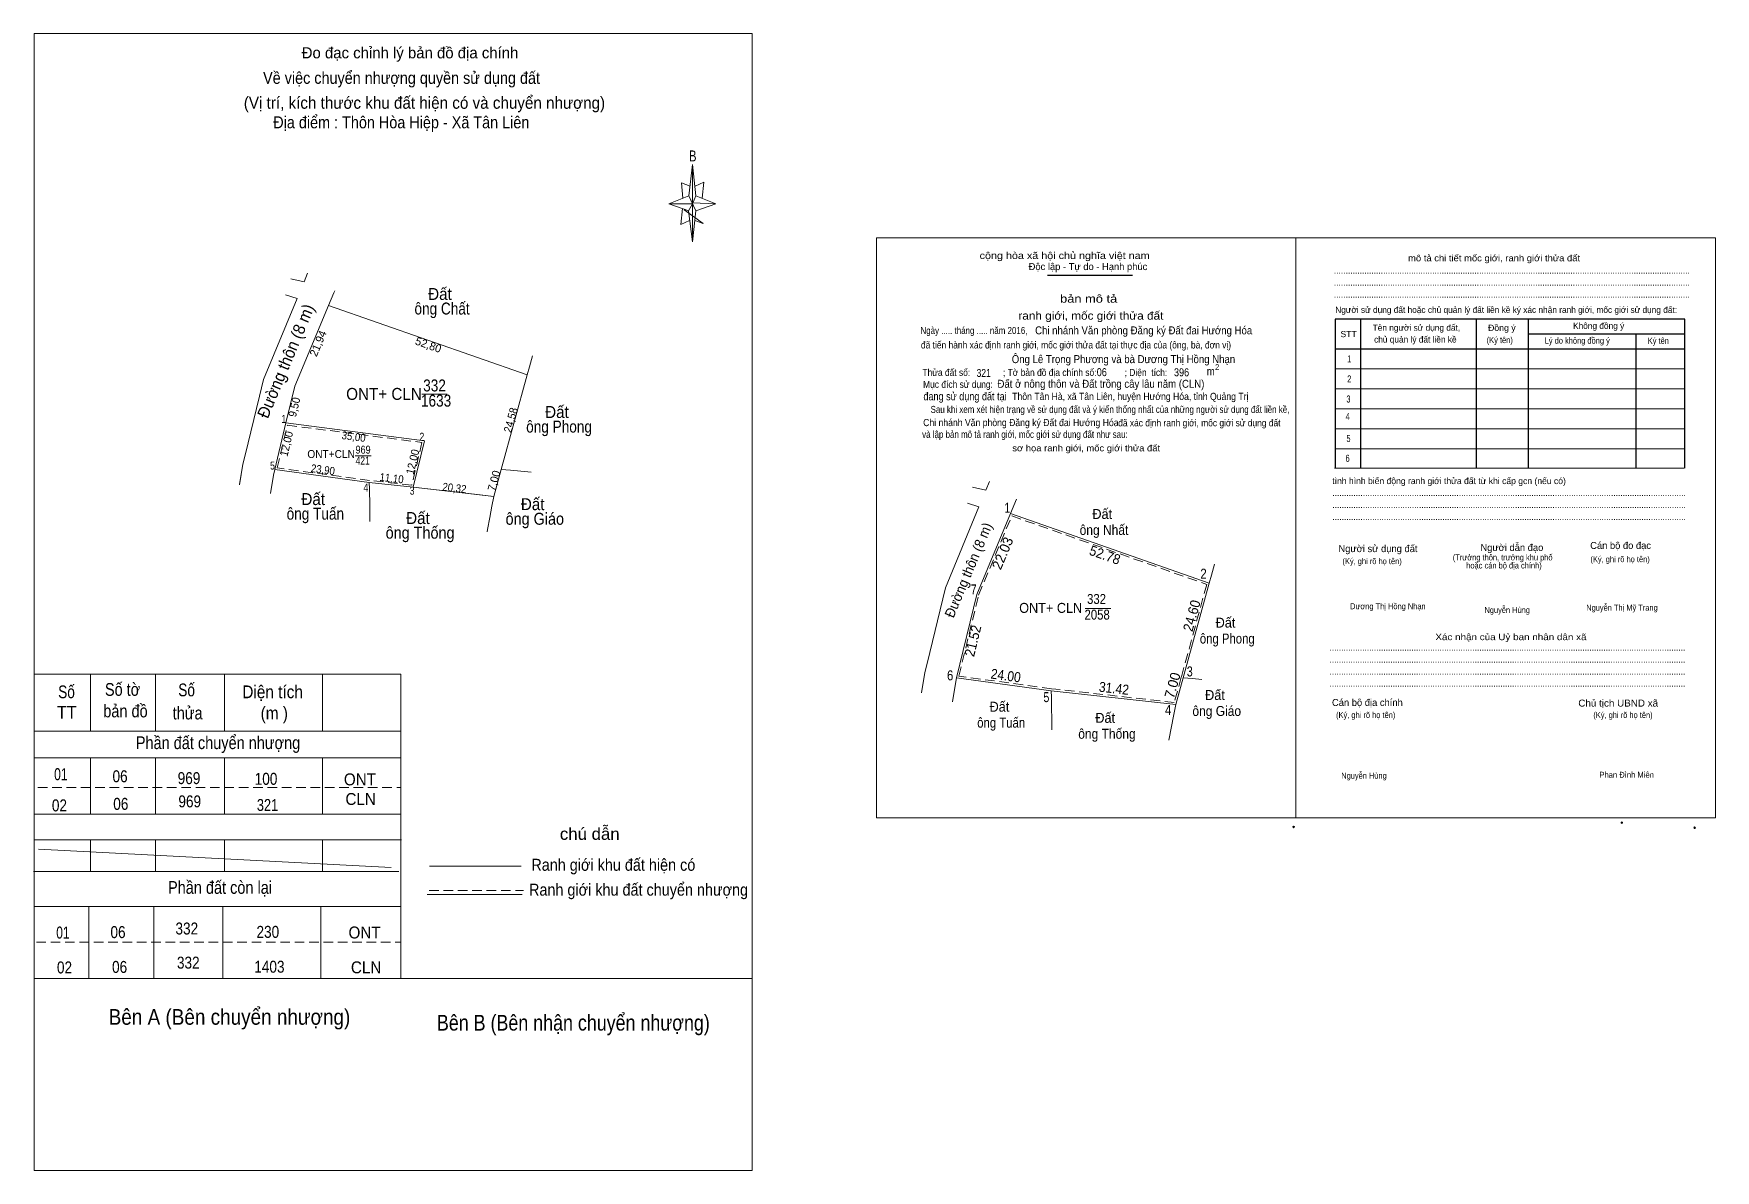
# Model space of a CAD drawing. Header units: metres. Extents: x 548567 to 549894, y 1838258 to 1838573.
# Drawn here: x 548567.2 to 548988.9, y 1838287.5 to 1838572.6 of the extents above; entities that cross this region are included whole.
import ezdxf
from ezdxf.enums import TextEntityAlignment as Align

# ---------------------------------------------------------------- set-up
doc = ezdxf.new("R2010")
doc.units = ezdxf.units.M
doc.header["$LTSCALE"] = 0.8
doc.header["$PDMODE"] = 32
doc.header["$PDSIZE"] = 0.4
doc.linetypes.add('DOTTED', pattern=[1.5, 0.3, -1.2])
doc.linetypes.add('MEDIUM_DASHED', pattern=[4.5, 3, -1.5])
for name, color, linetype, lineweight in [('1', 7, 'DOTTED', 13), ('12', 7, 'Continuous', 13), ('15', 7, 'Continuous', 13), ('17', 7, 'Continuous', 13), ('28', 7, 'Continuous', 13), ('63', 7, 'Continuous', 13), ('7', 7, 'Continuous', 13)]:
    doc.layers.add(name, color=color, linetype=linetype, lineweight=lineweight)
for name, color, linetype in [('20', 7, 'Continuous'), ('25', 7, 'Continuous'), ('6', 7, 'Continuous')]:
    doc.layers.add(name, color=color, linetype=linetype)

msp = doc.modelspace()

# ---------------------------------------------------------------- linework, layer by layer
at = {"layer": '1', "linetype": 'Continuous'}
msp.add_lwpolyline([(548641.12, 1838504.44), (548690.96, 1838487.02), (548684.43, 1838463.32), (548682.57, 1838456.57), (548662.38, 1838458.83), (548665.15, 1838470.51), (548630.44, 1838474.97), (548632.64, 1838484.21)], close=True, dxfattribs=at)
at = {"layer": '1', "linetype": 'MEDIUM_DASHED'}
msp.add_lwpolyline([(548630.82, 1838474.42), (548664.54, 1838470.08), (548662, 1838459.38), (548651.41, 1838460.56), (548628.28, 1838463.71)], close=True, dxfattribs=at)
at = {"layer": '12'}
msp.add_line((548567.33, 1838287.52), (548747.33, 1838287.52), dxfattribs=at)
at = {"layer": '15'}
for p, q in [((548630.44, 1838474.97), (548665.15, 1838470.51)), ((548662.38, 1838458.83), (548665.15, 1838470.51)), ((548647.79, 1838466.73), (548651.8, 1838466.73)), ((548568.36, 1838368.05), (548656.84, 1838363.49))]:
    msp.add_line(p, q, dxfattribs=at)
at = {"layer": '17'}
for p, q in [((548567.33, 1838287.52), (548567.33, 1838572.62)), ((548731.45, 1838531.96), (548732.37, 1838539.76)), ((548731.77, 1838534.36), (548729.65, 1838535.16)), ((548733.25, 1838531.96), (548738.25, 1838529.96)), ((548731.45, 1838528.16), (548726.45, 1838529.96)), ((548730.29, 1838528.4), (548735.05, 1838524.96)), ((548733.25, 1838528.16), (548732.37, 1838520.36)), ((548729.45, 1838524.76), (548731.65, 1838525.76)), ((548735.05, 1838524.96), (548732.97, 1838525.76)), ((548659.21, 1838411.94), (548567.49, 1838412)), ((548581.41, 1838411.94), (548581.41, 1838397.66)), ((548597.69, 1838411.94), (548597.69, 1838397.66)), ((548615.01, 1838411.94), (548615.01, 1838397.66)), ((548639.61, 1838411.94), (548639.61, 1838397.66)), ((548659.21, 1838411.94), (548659.21, 1838335.62)), ((548567.33, 1838397.66), (548659.21, 1838397.66)), ((548567.33, 1838390.98), (548659.21, 1838390.98)), ((548581.41, 1838390.98), (548581.41, 1838376.82)), ((548597.69, 1838390.98), (548597.69, 1838376.82)), ((548615.01, 1838390.98), (548615.01, 1838376.82)), ((548639.61, 1838390.98), (548639.61, 1838376.82)), ((548567.49, 1838376.82), (548659.09, 1838376.82)), ((548567.33, 1838370.46), (548659.41, 1838370.46)), ((548581.41, 1838370.46), (548581.41, 1838362.48)), ((548597.69, 1838370.46), (548597.69, 1838362.48)), ((548615.01, 1838370.46), (548615.01, 1838362.48)), ((548639.61, 1838370.46), (548639.61, 1838362.48)), ((548567.17, 1838362.48), (548658.77, 1838362.48)), ((548666.41, 1838363.82), (548689.41, 1838363.82)), ((548567.33, 1838353.72), (548659.21, 1838353.72)), ((548581.01, 1838353.72), (548581.01, 1838335.62)), ((548597.29, 1838353.72), (548597.29, 1838335.62)), ((548614.61, 1838353.72), (548614.61, 1838335.62)), ((548639.21, 1838353.72), (548639.21, 1838335.62)), ((548665.89, 1838356.74), (548689.69, 1838356.74)), ((548567.33, 1838335.62), (548747.33, 1838335.62))]:
    msp.add_line(p, q, dxfattribs=at)
at = {"layer": '17', "linetype": 'MEDIUM_DASHED'}
for p, q in [((548568.21, 1838383.54), (548659.33, 1838383.54)), ((548666.37, 1838357.74), (548689.97, 1838357.74)), ((548567.85, 1838344.76), (548659.21, 1838344.76))]:
    msp.add_line(p, q, dxfattribs=at)
at = {"layer": '17'}
for points in [[(548567.33, 1838572.62), (548747.33, 1838572.62), (548747.33, 1838287.52)], [(548733.05, 1838534.36), (548735.25, 1838535.36), (548734.85, 1838531.36)], [(548732.37, 1838529.96), (548731.45, 1838531.96), (548726.45, 1838529.96)], [(548732.37, 1838529.96), (548733.25, 1838528.16), (548738.25, 1838529.96)]]:
    msp.add_lwpolyline(points, dxfattribs=at)
for points in [[(548732.37, 1838539.76), (548733.25, 1838531.96), (548732.37, 1838529.96)], [(548732.37, 1838529.96), (548726.45, 1838529.96), (548731.45, 1838531.96), (548733.25, 1838528.16), (548738.25, 1838529.96), (548732.37, 1838530.16)], [(548732.37, 1838529.96), (548732.37, 1838520.36), (548731.37, 1838528.16)]]:
    msp.add_lwpolyline(points, close=True, dxfattribs=at)
at = {"layer": '28'}
msp.add_point((548965.43, 1838374.72), dxfattribs=at)
at = {"layer": '63'}
for p, q in [((548729.65, 1838535.16), (548729.97, 1838531.36)), ((548729.85, 1838528.76), (548729.45, 1838524.76)), ((548631.63, 1838511.15), (548634.98, 1838510.4)), ((548631.63, 1838511.15), (548634.98, 1838510.4)), ((548624.82, 1838485.89), (548633.22, 1838506.17)), ((548624.82, 1838485.89), (548633.22, 1838506.17)), ((548624.82, 1838485.89), (548633.22, 1838506.17)), ((548633.22, 1838506.17), (548630.32, 1838507.09)), ((548633.22, 1838506.17), (548630.32, 1838507.09)), ((548633.22, 1838506.17), (548630.32, 1838507.09)), ((548641.12, 1838504.44), (548642.46, 1838507.65)), ((548642.46, 1838507.65), (548642.66, 1838508.12)), ((548632.64, 1838484.21), (548641.12, 1838504.44)), ((548641.12, 1838504.44), (548690.96, 1838487.02)), ((548623.8, 1838481.69), (548624.82, 1838485.89)), ((548630.44, 1838474.97), (548632.64, 1838484.21)), ((548684.43, 1838463.32), (548690.96, 1838487.02)), ((548620.21, 1838466.88), (548623.8, 1838481.69)), ((548664.5, 1838482.21), (548670.89, 1838482.21)), ((548627.67, 1838463.29), (548630.44, 1838474.97)), ((548627.67, 1838463.29), (548651.35, 1838460.06)), ((548684.43, 1838463.32), (548682.57, 1838456.57)), ((548684.43, 1838463.32), (548686.75, 1838463.1)), ((548686.75, 1838463.1), (548691.9, 1838462.61)), ((548662.38, 1838458.83), (548651.35, 1838460.07)), ((548651.35, 1838460.06), (548651.38, 1838458.46)), ((548802.64, 1838458.91), (548805.99, 1838458.16)), ((548802.64, 1838458.91), (548805.99, 1838458.16)), ((548651.38, 1838458.46), (548651.45, 1838454.17)), ((548682.1, 1838454.13), (548682.57, 1838456.57)), ((548682.1, 1838454.13), (548682.57, 1838456.57)), ((548682.1, 1838454.13), (548682.57, 1838456.57)), ((548682.1, 1838454.13), (548682.57, 1838456.57)), ((548682.1, 1838454.13), (548682.57, 1838456.57)), ((548682.1, 1838454.13), (548682.57, 1838456.57)), ((548682.1, 1838454.13), (548682.57, 1838456.57)), ((548682.1, 1838454.13), (548682.57, 1838456.57)), ((548682.1, 1838454.13), (548682.57, 1838456.57)), ((548682.1, 1838454.13), (548682.57, 1838456.57)), ((548682.1, 1838454.13), (548682.57, 1838456.57)), ((548682.1, 1838454.13), (548682.57, 1838456.57)), ((548804.23, 1838453.93), (548801.33, 1838454.85)), ((548804.23, 1838453.93), (548801.33, 1838454.85)), ((548804.23, 1838453.93), (548801.33, 1838454.85)), ((548812.17, 1838452.29), (548813.67, 1838455.88)), ((548651.45, 1838454.17), (548651.49, 1838451.38)), ((548651.49, 1838451.38), (548651.51, 1838450.22)), ((548681.55, 1838451.25), (548682.1, 1838454.13)), ((548681.55, 1838451.25), (548682.1, 1838454.13)), ((548681.55, 1838451.25), (548682.1, 1838454.13)), ((548681.55, 1838451.25), (548682.1, 1838454.13)), ((548681.55, 1838451.25), (548682.1, 1838454.13)), ((548681.55, 1838451.25), (548682.1, 1838454.13)), ((548681.55, 1838451.25), (548682.1, 1838454.13)), ((548681.55, 1838451.25), (548682.1, 1838454.13)), ((548681.55, 1838451.25), (548682.1, 1838454.13)), ((548681.55, 1838451.25), (548682.1, 1838454.13)), ((548681.55, 1838451.25), (548682.1, 1838454.13)), ((548681.55, 1838451.25), (548682.1, 1838454.13)), ((548795.83, 1838433.65), (548804.23, 1838453.93)), ((548795.83, 1838433.65), (548804.23, 1838453.93)), ((548795.83, 1838433.65), (548804.23, 1838453.93)), ((548812.17, 1838452.29), (548861.97, 1838434.8)), ((548853.58, 1838404.33), (548861.97, 1838434.8)), ((548798.58, 1838411.06), (548803.65, 1838431.97)), ((548798.58, 1838411.06), (548803.65, 1838431.97)), ((548830.88, 1838428.41), (548837.27, 1838428.41)), ((548798.58, 1838411.06), (548822.36, 1838407.82)), ((548855.44, 1838411.08), (548857.76, 1838410.86)), ((548857.76, 1838410.86), (548860.09, 1838410.64)), ((548853.58, 1838404.33), (548822.36, 1838407.83)), ((548822.36, 1838407.82), (548822.39, 1838406.22)), ((548822.39, 1838406.22), (548822.52, 1838397.98))]:
    msp.add_line(p, q, dxfattribs=at)
for points in [[(548631.63, 1838511.15), (548634.98, 1838510.4), (548635.86, 1838512.51)], [(548692.28, 1838491.83), (548691.51, 1838489.03), (548690.96, 1838487.04)], [(548620.21, 1838466.88), (548623.8, 1838481.69), (548624.82, 1838485.89)], [(548620.21, 1838466.88), (548623.8, 1838481.69), (548624.82, 1838485.89)], [(548618.8, 1838459.5), (548619.67, 1838464.65), (548620.21, 1838466.88)], [(548618.8, 1838459.49), (548619.67, 1838464.65), (548620.21, 1838466.88)], [(548618.8, 1838459.49), (548619.67, 1838464.65), (548620.21, 1838466.88)], [(548626.54, 1838457.3), (548627.32, 1838461.85), (548627.67, 1838463.29)], [(548682.57, 1838456.57), (548677.74, 1838457.11), (548662.38, 1838458.83)], [(548802.64, 1838458.91), (548805.99, 1838458.16), (548806.87, 1838460.27)], [(548680.87, 1838447.67), (548680.98, 1838448.23), (548681.55, 1838451.25)], [(548680.87, 1838447.67), (548680.98, 1838448.23), (548681.55, 1838451.25)], [(548680.87, 1838447.67), (548680.98, 1838448.23), (548681.55, 1838451.25)], [(548680.87, 1838447.67), (548680.98, 1838448.23), (548681.55, 1838451.25)], [(548680.87, 1838447.67), (548680.98, 1838448.23), (548681.55, 1838451.25)], [(548680.87, 1838447.67), (548680.98, 1838448.23), (548681.55, 1838451.25)], [(548680.87, 1838447.67), (548680.98, 1838448.23), (548681.55, 1838451.25)], [(548680.87, 1838447.67), (548680.98, 1838448.23), (548681.55, 1838451.25)], [(548680.87, 1838447.67), (548680.98, 1838448.23), (548681.55, 1838451.25)], [(548680.87, 1838447.67), (548680.98, 1838448.23), (548681.55, 1838451.25)], [(548680.87, 1838447.67), (548680.98, 1838448.23), (548681.55, 1838451.25)], [(548680.87, 1838447.67), (548680.98, 1838448.23), (548681.55, 1838451.25)], [(548798.58, 1838411.06), (548803.65, 1838431.97), (548812.17, 1838452.29)], [(548863.29, 1838439.59), (548862.52, 1838436.79), (548861.97, 1838434.8)], [(548789.81, 1838407.26), (548790.68, 1838412.41), (548791.22, 1838414.64), (548795.83, 1838433.65)], [(548789.81, 1838407.25), (548790.68, 1838412.41), (548791.22, 1838414.64), (548795.83, 1838433.65)], [(548789.81, 1838407.25), (548790.68, 1838412.41), (548791.22, 1838414.64), (548795.83, 1838433.65)], [(548797.55, 1838405.06), (548798.33, 1838409.61), (548798.58, 1838411.06)], [(548853.58, 1838404.33), (548854.61, 1838408.05), (548855.44, 1838411.08)], [(548851.88, 1838395.43), (548853.11, 1838401.89), (548853.58, 1838404.33)], [(548851.88, 1838395.43), (548853.11, 1838401.89), (548853.58, 1838404.33)], [(548851.88, 1838395.43), (548853.11, 1838401.89), (548853.58, 1838404.33)], [(548851.88, 1838395.43), (548853.11, 1838401.89), (548853.58, 1838404.33)], [(548851.88, 1838395.43), (548853.11, 1838401.89), (548853.58, 1838404.33)], [(548851.88, 1838395.43), (548853.11, 1838401.89), (548853.58, 1838404.33)], [(548851.88, 1838395.43), (548853.11, 1838401.89), (548853.58, 1838404.33)], [(548851.88, 1838395.43), (548853.11, 1838401.89), (548853.58, 1838404.33)], [(548851.88, 1838395.43), (548853.11, 1838401.89), (548853.58, 1838404.33)], [(548851.88, 1838395.43), (548853.11, 1838401.89), (548853.58, 1838404.33)], [(548851.88, 1838395.43), (548853.11, 1838401.89), (548853.58, 1838404.33)], [(548851.88, 1838395.43), (548853.11, 1838401.89), (548853.58, 1838404.33)]]:
    msp.add_lwpolyline(points, dxfattribs=at)
at = {"layer": '63', "linetype": 'MEDIUM_DASHED'}
msp.add_lwpolyline([(548812.45, 1838451.66), (548861.36, 1838434.48), (548854.96, 1838411.21), (548853.21, 1838404.87), (548822.42, 1838408.33), (548799.2, 1838411.48), (548804.13, 1838431.81)], close=True, dxfattribs=at)
at = {"layer": '7', "lineweight": 25}
for p, q in [((548821.45, 1838512.07), (548842.72, 1838512.07)), ((548899.87, 1838500.97), (548899.87, 1838463.61)), ((548928.89, 1838500.82), (548928.89, 1838463.61)), ((548941.98, 1838500.82), (548941.98, 1838463.61)), ((548941.98, 1838497.36), (548981.21, 1838497.36)), ((548968.92, 1838497.36), (548968.92, 1838463.61)), ((548893.57, 1838493.55), (548981.21, 1838493.55))]:
    msp.add_line(p, q, dxfattribs=at)
at = {"layer": '7'}
for p, q in [((548893.57, 1838488.53), (548981.21, 1838488.53)), ((548893.57, 1838483.51), (548981.21, 1838483.51)), ((548893.57, 1838478.5), (548981.21, 1838478.5)), ((548893.57, 1838473.48), (548981.21, 1838473.48)), ((548893.57, 1838468.46), (548981.21, 1838468.46)), ((548893.42, 1838463.61), (548981.06, 1838463.61))]:
    msp.add_line(p, q, dxfattribs=at)
for points in [[(548778.51, 1838521.39), (548883.7, 1838521.39), (548883.7, 1838375.9), (548778.51, 1838375.9)], [(548883.7, 1838521.39), (548988.89, 1838521.39), (548988.89, 1838375.9), (548883.7, 1838375.9)], [(548883.7, 1838521.39), (548988.89, 1838521.39), (548988.89, 1838375.9), (548883.7, 1838375.9)]]:
    msp.add_lwpolyline(points, close=True, dxfattribs=at)
at = {"layer": '7', "lineweight": 25}
msp.add_lwpolyline([(548981.21, 1838463.61), (548981.21, 1838500.97), (548893.57, 1838500.97), (548893.57, 1838463.61)], dxfattribs=at)
at = {"layer": '7'}
for p in [(548883.13, 1838373.65), (548983.69, 1838373.44)]:
    msp.add_point(p, dxfattribs=at)

# ---------------------------------------------------------------- texts
at = {"layer": '1'}
for s, width, p in [('ONT+CLN', 0.95, (548641.77, 1838466.18)), ('969', 0.85, (548649.78, 1838467.27)), ('421', 0.8, (548649.685, 1838464.53))]:
    msp.add_text(s, height=2, dxfattribs=dict(at, width=width)).set_placement(p, align=Align.CENTER)
at = {"layer": '17'}
msp.add_text('Đo đạc chỉnh lý bản đồ địa chính', height=2.8, dxfattribs=at).set_placement((548661.555, 1838566.42), align=Align.CENTER)
for s, height, width, p in [('Về việc chuyển nhượng quyền sử dụng đất', 3, 0.9, (548659.425, 1838560.02)), ('B', 2.756, 0.75, (548732.47, 1838540.56)), ('Số', 3.2, 0.8, (548575.415, 1838405.94)), ('Số tờ', 3.2, 0.85, (548589.475, 1838406.54)), ('TT', 3.2, 0.95, (548575.475, 1838400.82)), ('bản đồ', 3.2, 0.85, (548590.195, 1838401.14)), ('thửa', 3.2, 0.85, (548605.795, 1838400.62)), ('(m )', 3.2, 0.9, (548627.52, 1838400.62)), ('Phần đất chuyển nhượng', 3.2, 0.85, (548613.405, 1838393.18)), ('01', 3, 0.75, (548573.99, 1838385.38)), ('06', 3, 0.85, (548588.85, 1838384.86)), ('969', 3, 0.85, (548606.135, 1838384.4)), ('100', 3, 0.85, (548625.45, 1838384.22)), ('ONT', 3, 0.95, (548648.995, 1838384.08)), ('02', 3, 0.85, (548573.64, 1838377.56)), ('06', 3, 0.85, (548589.03, 1838377.94)), ('969', 3, 0.85, (548606.315, 1838378.57)), ('321', 3, 0.8, (548625.82, 1838377.66)), ('CLN', 3, 0.95, (548649.18, 1838379.16)), ('chú dẫn', 3, 1.05, (548706.625, 1838370.42)), ('Ranh giới khu đất hiện có ', 3, 0.9, (548713.04, 1838362.66)), ('Phần đất còn lại', 3.2, 0.85, (548613.91, 1838356.88)), ('Ranh giới khu đất chuyển nhượng', 3, 0.9, (548718.86, 1838356.42)), ('332', 3, 0.85, (548605.58, 1838346.68)), ('01', 3, 0.75, (548574.51, 1838345.66)), ('06', 3, 0.85, (548588.33, 1838345.78)), ('230', 3, 0.85, (548625.9, 1838345.84)), ('ONT', 3, 0.95, (548650.155, 1838345.68)), ('332', 3, 0.85, (548605.95, 1838338.12)), ('02', 3, 0.85, (548574.91, 1838336.92)), ('06', 3, 0.85, (548588.73, 1838337.04)), ('1403', 3, 0.85, (548626.29, 1838337.1)), ('CLN', 3, 0.95, (548650.55, 1838336.94)), ('Bên A (Bên chuyển nhượng)', 3.94, 0.9, (548616.285, 1838324.04)), ('Bên B (Bên nhận chuyển nhượng)', 3.94, 0.85, (548702.515, 1838322.58))]:
    msp.add_text(s, height=height, dxfattribs=dict(at, width=width)).set_placement(p, align=Align.CENTER)
for s, height, width, p in [('(Vị trí, kích thước khu đất hiện có và chuyển nhượng)', 3, 0.95, (548619.87, 1838553.78)), ('Dương Thị Hồng Nhạn', 1.5, 0.9, (548897.29, 1838428.26)), ('Nguyễn Thị Mỹ Trang', 1.5, 0.9, (548956.51, 1838427.89)), ('Nguyễn Hùng', 1.5, 0.9, (548930.99, 1838427.32)), ('Nguyễn Hùng', 1.5, 0.9, (548895.08, 1838385.76)), ('Phan Đình Miên', 1.5, 0.95, (548959.81, 1838385.98))]:
    msp.add_text(s, height=height, dxfattribs=dict(at, width=width)).set_placement(p)
at = {"layer": '20', "width": 0.9}
msp.add_text('Địa điểm : Thôn Hòa Hiệp - Xã Tân Liên', height=3, dxfattribs=at).set_placement((548659.37, 1838548.88), align=Align.CENTER)
at = {"layer": '25', "width": 0.9}
for s, height, p in [('Chi nhánh Văn phòng Đăng ký Đất đai Hướng Hóa', 2, (548818.3, 1838497.2)), ('Đất ở nông thôn và Đất trồng cây lâu năm (CLN)', 2, (548808.87, 1838483.8)), ('Chi nhánh Văn phòng Đăng ký Đất đai Hướng Hóa', 1.8, (548790.23, 1838474.18))]:
    msp.add_text(s, height=height, dxfattribs=at).set_placement(p)
at = {"layer": '6', "width": 0.9}
msp.add_text('Ông Lê Trọng Phương và bà Dương Thị Hồng Nhạn', height=2, dxfattribs=at).set_placement((548812.45, 1838489.98))
at = {"layer": '63'}
for s, height, width, p in [('ông Chất', 3, 0.85, (548669.59, 1838502.17)), ('Đất ', 3, 0.95, (548669.59, 1838505.83)), ('332', 3, 0.85, (548667.7, 1838482.88)), ('ONT+ CLN', 3, 0.95, (548655.03, 1838480.76)), ('1633', 3, 0.85, (548668.09, 1838479.07)), ('ông Phong', 3, 0.85, (548698.93, 1838472.56)), ('Đất ', 3, 0.95, (548698.93, 1838476.22)), ('Đất ', 3, 0.95, (548637.81, 1838454.38)), ('Đất ', 3, 0.95, (548692.84, 1838453.11)), ('ông Tuấn', 3, 0.85, (548637.815, 1838450.72)), ('Đất ', 3, 0.95, (548664.08, 1838449.62)), ('ông Giáo', 3, 0.9, (548692.84, 1838449.45)), ('Đất ', 2.5, 0.95, (548835.58, 1838450.9)), ('ông Thống', 3, 0.9, (548664.08, 1838445.96)), ('ông Nhất', 2.5, 0.9, (548835.58, 1838446.9)), ('ONT+ CLN', 2.5, 0.95, (548822.215, 1838427.34)), ('332', 2.5, 0.85, (548833.71, 1838429.58)), ('2058', 2.5, 0.85, (548833.86, 1838425.65)), ('Đất ', 2.5, 0.95, (548866.49, 1838423.65)), ('ông Phong', 2.5, 0.85, (548866.49, 1838419.65)), ('Số', 3.2, 0.8, (548605.535, 1838406.42)), ('Diện tích', 3.2, 0.9, (548627.1, 1838405.94)), ('Đất ', 2.5, 0.95, (548863.85, 1838405.49)), ('Đất ', 2.5, 0.95, (548809.8, 1838402.56)), ('ông Giáo', 2.5, 0.9, (548863.855, 1838401.49)), ('ông Tuấn', 2.5, 0.85, (548809.795, 1838398.56)), ('Đất ', 2.5, 0.95, (548836.32, 1838399.77)), ('ông Thống', 2.5, 0.9, (548836.32, 1838395.77))]:
    msp.add_text(s, height=height, dxfattribs=dict(at, width=width)).set_placement(p, align=Align.CENTER)
for s, height, rotation, width, p in [('Đường thôn (8 m)', 3, 67.252, 0.95, (548631.7746, 1838489.93)), ('9,50', 2, 76.608, 0.95, (548633.507, 1838478.7234)), ('24,58', 2, 74.596, 0.95, (548687.7661, 1838475.4344)), ('12,00', 2, 76.658, 0.95, (548631.5455, 1838469.5192)), ('35,00', 2, 352.678, 0.9, (548647.2976, 1838470.5735)), ('12,00', 2, 76.658, 0.95, (548663.1855, 1838464.9992)), ('23,90', 2, 352.233, 0.9, (548639.5749, 1838462.2688)), ('11,10', 2, 353.637, 0.9, (548656.8392, 1838460.1255)), ('20,32', 2, 353.613, 0.9, (548672.5838, 1838457.6849)), ('Đường thôn (8 m)', 2.5, 67.252, 0.95, (548802.7398, 1838437.5967)), ('52.78', 2.5, 340.648, 0.95, (548835.4058, 1838440.6769)), ('24.60', 2.5, 74.608, 0.95, (548858.7953, 1838426.3132)), ('21.52', 2.5, 76.371, 0.95, (548803.9151, 1838420.0454)), ('24.00', 2.5, 352.265, 0.9, (548810.7918, 1838410.389)), ('31.42', 2.5, 353.603, 0.9, (548837.9507, 1838407.1806))]:
    msp.add_text(s, height=height, rotation=rotation, dxfattribs=dict(at, width=width)).set_placement(p, align=Align.CENTER)
for s, height, rotation, p in [('21,94', 2, 67.258, (548639.4141, 1838494.5334)), ('52,80', 2, 340.735, (548665.8301, 1838493.6169)), ('7,00', 2, 74.594, (548683.5708, 1838460.2143)), ('22.03', 2.5, 67.252, (548811.3014, 1838441.8217)), ('7.00', 2.5, 74.594, (548853.9599, 1838408.8379))]:
    msp.add_text(s, height=height, rotation=rotation, dxfattribs=at).set_placement(p, align=Align.CENTER)
for s, height, width, p in [(' 1', 2, 0.75, (548630.44, 1838474.97)), (' 2', 2, 0.85, (548665.15, 1838470.51)), (' 5', 2, 0.8, (548627.67, 1838463.29)), (' 4', 2, 0.85, (548651.12, 1838457.76)), (' 3', 2, 0.8, (548662.68, 1838456.99)), (' 1', 2.5, 0.75, (548812.01, 1838452.45)), (' 2', 2.5, 0.85, (548861.33, 1838435.92)), (' 7', 2.5, 0.8, (548803.65, 1838431.97)), (' 6', 2.5, 0.85, (548797.79, 1838410.42)), (' 3', 2.5, 0.8, (548857.83, 1838411.4)), (' 5', 2.5, 0.8, (548821.88, 1838404.96)), (' 4', 2.5, 0.85, (548852.46, 1838401.77))]:
    msp.add_text(s, height=height, dxfattribs=dict(at, width=width)).set_placement(p, align=Align.RIGHT)
at = {"layer": '7'}
for s, height, width, p in [('cộng hòa xã hội chủ nghĩa việt nam', 1.756, 1.15, (548804.39, 1838516.08)), ('........................................................................................................................................................', 1.756, 0.9, (548893.23, 1838512.42)), ('........................................................................................................................................................', 1.756, 0.9, (548893.23, 1838509.4)), ('........................................................................................................................................................', 1.756, 0.9, (548893.23, 1838506.4)), ('Ngày ..... tháng ..... năm 2016, ', 1.755, 0.85, (548789.56, 1838497.3)), ('STT', 1.555, 1.05, (548894.87, 1838496.5)), ('Đồng ý', 1.555, 1.05, (548931.89, 1838498.06)), (' đã tiến hành xác định ranh giới, mốc giới thửa đất tại thực địa của (ông, bà, đơn vị)', 1.755, 0.9, (548789.08, 1838493.66)), ('(Ký tên)', 1.555, 0.9, (548931.55, 1838495)), ('Lý do không đồng ý', 1.555, 0.9, (548946.09, 1838494.86)), ('Ký tên', 1.555, 0.9, (548971.93, 1838494.8)), ('Thửa đất số:              ; Tờ bản đồ địa chính số:            ; Diện  tích:', 1.755, 0.9, (548790.05, 1838486.77)), ('321', 2, 0.8, (548803.63, 1838486.52)), ('06', 2, 0.85, (548833.76, 1838486.72)), ('396', 2, 0.85, (548853.13, 1838486.68)), ('m', 2, 0.9, (548861.35, 1838486.94)), ('2', 1.458, 0.8, (548863.44, 1838488.26)), ('Mục đích sử dụng:', 1.755, 0.9, (548790.22, 1838483.78)), ('đang sử dụng đất tại', 2, 0.85, (548790.3, 1838480.66)), ('Thôn Tân Hà, xã Tân Liên, huyện Hướng Hóa, tỉnh Quảng Trị', 1.8, 0.9, (548812.57, 1838480.73)), ('Sau khi xem xét hiện trạng về sử dụng đất và ý kiến thống nhất của những người sử dụng đất liền kề,', 1.756, 0.85, (548792.09, 1838477.5)), ('đã xác định ranh giới, mốc giới sử dụng đất', 1.75, 0.9, (548839.14, 1838474.12)), (' và lập bản mô tả ranh giới, mốc giới sử dụng đất như sau:', 1.756, 0.85, (548789.42, 1838471.24)), ('.......................................................................................................................................................', 1.756, 0.9, (548892.83, 1838456.64)), ('.......................................................................................................................................................', 1.756, 0.9, (548892.83, 1838453.62)), ('.......................................................................................................................................................', 1.756, 0.9, (548892.83, 1838450.62)), ('(Ký, ghi rõ họ tên)', 1.505, 0.9, (548895.38, 1838439.56)), ('(Ký, ghi rõ họ tên)', 1.505, 0.9, (548957.57, 1838440.06)), ('........................................................................................................................................................', 1.756, 0.9, (548892.11, 1838417.86)), ('........................................................................................................................................................', 1.756, 0.9, (548892.11, 1838414.86)), ('........................................................................................................................................................', 1.756, 0.9, (548892.11, 1838411.86)), ('........................................................................................................................................................', 1.756, 0.9, (548892.11, 1838408.84)), ('Chủ tịch UBND xã', 1.756, 1.05, (548954.52, 1838403.84)), ('(Ký, ghi rõ họ tên)', 1.505, 0.9, (548893.77, 1838400.98)), ('(Ký, ghi rõ họ tên)', 1.505, 0.9, (548958.29, 1838400.98))]:
    msp.add_text(s, height=height, dxfattribs=dict(at, width=width)).set_placement(p)
for s, height, p in [('Độc lập - Tự do - Hạnh phúc', 1.756, (548816.68, 1838513.32)), ('Người sử dụng đất hoặc chủ quản lý đất liền kề ký xác nhận ranh giới, mốc giới sử dụng đất:', 1.555, (548893.57, 1838502.58)), ('Tên người sử dụng đất,', 1.555, (548902.95, 1838498.1)), ('chủ quản lý đất liền kề', 1.555, (548903.31, 1838495.14)), ('Không đồng ý', 1.555, (548953.21, 1838498.56)), ('tình hình biến động ranh giới thửa đất từ khi cấp gcn (nếu có)', 1.605, (548892.83, 1838459.64)), ('Người sử dụng đất', 1.756, (548894.37, 1838442.58)), ('Người dẫn đạo', 1.755, (548929.98, 1838442.86)), ('Cán bộ đo đạc', 1.752, (548957.51, 1838443.38)), ('Cán bộ địa chính', 1.756, (548892.75, 1838404))]:
    msp.add_text(s, height=height, dxfattribs=at).set_placement(p)
for s, height, width, p in [('mô tả chi tiết mốc giới, ranh giới thửa đất', 1.605, 1.1, (548933.4, 1838515.52)), ('bản mô tả', 2.007, 1.2, (548831.73, 1838505.14)), ('ranh giới, mốc giới thửa đất', 2.007, 1.1, (548832.29, 1838500.88)), ('1', 1.756, 0.7, (548897.075, 1838490.16)), ('2', 1.756, 0.8, (548897.085, 1838485.14)), ('3', 1.756, 0.75, (548896.885, 1838480.1)), ('4', 1.756, 0.8, (548896.69, 1838475.72)), ('5', 1.756, 0.75, (548896.895, 1838470.22)), ('sơ họa ranh giới, mốc giới thửa đất', 1.605, 1.1, (548831.115, 1838467.86)), ('6', 1.756, 0.8, (548896.665, 1838465.24)), ('(Trưởng thôn, trưởng khu phố', 1.505, 0.9, (548935.55, 1838440.5)), ('hoặc cán bộ địa chính)', 1.505, 0.9, (548935.885, 1838438.48)), ('Xác nhận của Uỷ ban nhân dân xã', 1.606, 1.15, (548937.63, 1838420.5))]:
    msp.add_text(s, height=height, dxfattribs=dict(at, width=width)).set_placement(p, align=Align.CENTER)

doc.saveas('drawing.dxf')
